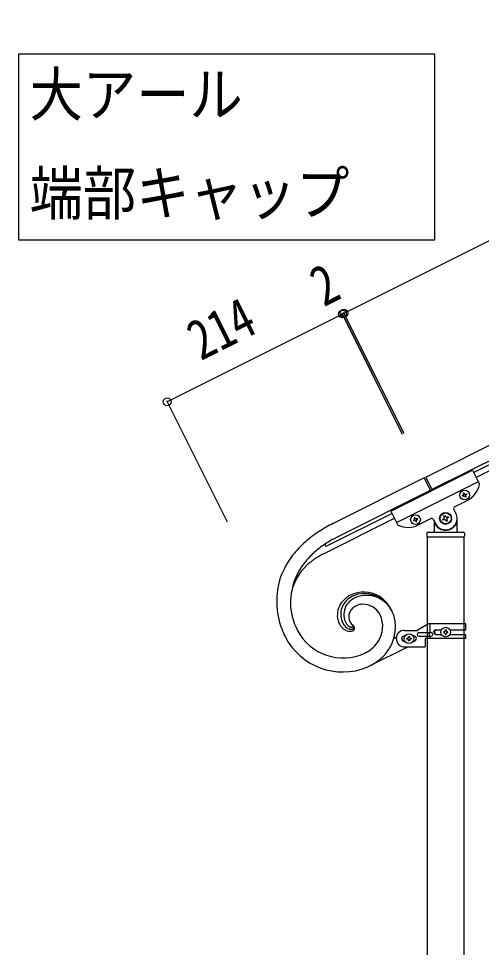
# Model space of a CAD drawing. Units: millimetres, scale not verified. Extents: x -4015 to 4015, y -2862 to 2860.
# Drawn here: x -2136 to -1630, y 942 to 1956 of the extents above; entities that cross this region are included whole.
import ezdxf
from ezdxf.enums import TextEntityAlignment as Align

# ---------------------------------------------------------------- set-up
doc = ezdxf.new("R2010")
doc.units = ezdxf.units.MM
doc.header["$LTSCALE"] = 10
doc.layers.add('0-3_YKK_A1', color=4, linetype='Continuous')
doc.layers.add('0-4_YKK_D', color=6, linetype='Continuous')
doc.styles.add('ＭＳ ゴシック', font='')
doc.styles.get('ＭＳ ゴシック').set_extended_font_data('MS Gothic')

msp = doc.modelspace()

# ---------------------------------------------------------------- linework, layer by layer
at = {"layer": '0-3_YKK_A1'}
for p, q in [((-1690.61, 1455.19), (-807.31, 1896.93)), ((-1683.9, 1441.77), (-800.6, 1883.52)), ((-888.37, 1835.15), (-1638.32, 1460.09)), ((-885.69, 1829.78), (-1635.64, 1454.73)), ((-1729.1, 1418.05), (-1639.66, 1462.78)), ((-1639.66, 1462.78), (-1632.36, 1448.18)), ((-1692.41, 1454.38), (-1791.89, 1404.57)), ((-1722.84, 1405.53), (-1633.4, 1450.26)), ((-1685.24, 1440.08), (-1692.41, 1454.38)), ((-1683.49, 1440.96), (-1690.61, 1455.19)), ((-1659.34, 1422.75), (-1645.47, 1429.68)), ((-1649.45, 1434.42), (-1650.31, 1433.99)), ((-1647.31, 1436.57), (-1646.45, 1437)), ((-1657.99, 1415.59), (-1660.23, 1420.07)), ((-1802.56, 1371.34), (-1725.04, 1410.15)), ((-1727.7, 1415.47), (-1798.59, 1379.97)), ((-1729.1, 1418.05), (-1721.8, 1403.45)), ((-1699.14, 1402.84), (-1685.27, 1409.78)), ((-1667.7, 1411.48), (-1666.52, 1412.07)), ((-1656.67, 1396), (-1656.67, 1410)), ((-1703.55, 1408.44), (-1704.41, 1408.01)), ((-1700.54, 1408.87), (-1699.68, 1409.3)), ((-1682.59, 1408.88), (-1680.35, 1404.41)), ((-1681.67, 1405.45), (-1681.67, 1396)), ((-1680.67, 1403), (-1680.4, 1403)), ((-1670.65, 1408.53), (-1671.83, 1407.94)), ((-1657.67, 1403), (-1657.95, 1403)), ((-1792.07, 1387.48), (-1785.17, 1391.16)), ((-1689.67, 1394), (-1689.67, 1390.5)), ((-1689.42, 1390), (-1689.42, 810.3)), ((-1689.42, 1390), (-1648.92, 1390)), ((-1689.17, 1390), (-1649.17, 1390)), ((-1688.67, 1395), (-1649.67, 1395)), ((-1648.92, 809.5), (-1648.92, 1390)), ((-1648.67, 1394), (-1648.67, 1390.5)), ((-1800.29, 1382.4), (-1800.27, 1382.42)), ((-1800.19, 1382.49), (-1800.07, 1382.57)), ((-1778.67, 1297.25), (-1778.22, 1296.3)), ((-1778.67, 1297.25), (-1778.22, 1296.3)), ((-1769.89, 1292.6), (-1770.09, 1292.8)), ((-1714.13, 1287.82), (-1700.13, 1287.82)), ((-1688, 1294.82), (-1700.13, 1287.82)), ((-1647.13, 1294.82), (-1688, 1294.82)), ((-1686.1, 1285.32), (-1686.1, 1294.82)), ((-1679.72, 1288.32), (-1673.8, 1288.32)), ((-1664.45, 1288.32), (-1647.13, 1288.32)), ((-1647.13, 1288.32), (-1647.13, 1294.82)), ((-1725.59, 1278.96), (-1722.85, 1280.33)), ((-1713.5, 1281.82), (-1714.13, 1281.82)), ((-1710.57, 1278.34), (-1711.53, 1278.34)), ((-1707.69, 1279.3), (-1706.73, 1279.3)), ((-1704.76, 1281.82), (-1704.13, 1281.82)), ((-1698.33, 1285.32), (-1685.25, 1285.32)), ((-1698.33, 1281.32), (-1685.25, 1281.32)), ((-1691.63, 1278.82), (-1691.63, 1269.82)), ((-1647.13, 1278.82), (-1691.63, 1278.82)), ((-1686.65, 1281.32), (-1686.65, 1285.32)), ((-1686.1, 1278.82), (-1686.1, 1281.32)), ((-1679.72, 1283.32), (-1673.8, 1283.32)), ((-1670.57, 1286.3), (-1671.53, 1286.3)), ((-1667.69, 1285.34), (-1666.73, 1285.34)), ((-1664.45, 1283.32), (-1647.13, 1283.32)), ((-1647.13, 1278.82), (-1647.13, 1283.32)), ((-1710.87, 1269.55), (-1751.81, 1249.05)), ((-1713.5, 1275.82), (-1714.13, 1275.82)), ((-1714.13, 1269.82), (-1691.63, 1269.82)), ((-1704.76, 1275.82), (-1704.13, 1275.82)), ((-1755.74, 1263.79), (-1757.35, 1262.94)), ((-1754.76, 1247.67), (-1751.81, 1249.05)), ((-1754.76, 1247.67), (-1751.81, 1249.05))]:
    msp.add_line(p, q, dxfattribs=at)
msp.add_lwpolyline([(-2135.55, 1916.79), (-2135.55, 1714.24), (-1680.99, 1714.24), (-1680.99, 1916.79)], close=True, dxfattribs=at)
for points in [[(-1792.07, 1387.48), (-1785.17, 1391.16), (-1685.69, 1440.97)], [(-1650.31, 1433.99), (-1650.74, 1434.85), (-1649.88, 1435.28)], [(-1649.45, 1436.57), (-1649.88, 1437.43), (-1649.02, 1437.86), (-1648.6, 1437)], [(-1647.31, 1434.42), (-1646.88, 1433.56), (-1647.74, 1433.13), (-1648.17, 1433.99)], [(-1646.45, 1437), (-1646.02, 1436.14), (-1646.88, 1435.71)], [(-1702.26, 1410.16), (-1702.69, 1411.02), (-1703.55, 1410.59), (-1703.12, 1409.73)], [(-1699.68, 1409.3), (-1700.11, 1410.16), (-1700.97, 1409.73)], [(-1671.83, 1407.94), (-1672.42, 1409.12), (-1671.24, 1409.71)], [(-1670.65, 1411.48), (-1671.24, 1412.66), (-1670.06, 1413.25), (-1669.47, 1412.07)], [(-1666.52, 1412.07), (-1665.93, 1410.89), (-1667.11, 1410.3)], [(-1704.41, 1408.01), (-1703.98, 1407.16), (-1703.12, 1407.58)], [(-1701.83, 1407.16), (-1701.4, 1406.3), (-1700.54, 1406.73), (-1700.97, 1407.59)], [(-1667.7, 1408.53), (-1667.11, 1407.35), (-1668.29, 1406.76), (-1668.88, 1407.94)], [(-1770.95, 1291.66), (-1770.91, 1291.68), (-1770.88, 1291.7)], [(-1770.95, 1291.66), (-1770.91, 1291.68), (-1770.88, 1291.7)], [(-1770.64, 1291.86), (-1770.61, 1291.89), (-1770.53, 1291.95)], [(-1770.64, 1291.86), (-1770.61, 1291.89), (-1770.53, 1291.95)], [(-1668.65, 1287.26), (-1668.65, 1288.22), (-1669.61, 1288.22), (-1669.61, 1287.26)], [(-1711.53, 1278.34), (-1711.53, 1279.3), (-1710.57, 1279.3)], [(-1709.61, 1280.26), (-1709.61, 1281.22), (-1708.65, 1281.22), (-1708.65, 1280.26)], [(-1706.73, 1279.3), (-1706.73, 1278.34), (-1707.69, 1278.34)], [(-1671.53, 1286.3), (-1671.53, 1285.34), (-1670.57, 1285.34)], [(-1669.61, 1284.38), (-1669.61, 1283.42), (-1668.65, 1283.42), (-1668.65, 1284.38)], [(-1666.73, 1285.34), (-1666.73, 1286.3), (-1667.69, 1286.3)], [(-1708.65, 1277.38), (-1708.65, 1276.42), (-1709.61, 1276.42), (-1709.61, 1277.38)]]:
    msp.add_lwpolyline(points, dxfattribs=at)
for centre, radius in [((-1648.38, 1435.5), 5.3), ((-1702.04, 1408.66), 5.3), ((-1669.17, 1410), 6.5), ((-1669.17, 1410), 6), ((-1669.13, 1285.82), 5.3), ((-1709.13, 1278.82), 5.3)]:
    msp.add_circle(centre, radius, dxfattribs=at)
for centre, radius, start, end in [((-1656.66, 1452.04), 25, 296.57, 348.07005), ((-1634.15, 1447.29), 2, 348.07005, 26.57), ((-1650.31, 1436.14), 0.96, 296.57, 26.57), ((-1649.02, 1433.56), 0.96, 26.57, 116.57), ((-1647.74, 1437.43), 0.96, 206.57, 296.57), ((-1646.45, 1434.85), 0.96, 116.57, 206.57), ((-1658.44, 1420.96), 2, 116.57, 206.57), ((-1703.98, 1409.3), 0.96, 296.57, 26.57), ((-1701.4, 1410.59), 0.96, 206.57, 296.57), ((-1684.38, 1407.99), 2, 26.57, 116.57), ((-1669.17, 1410), 12.5, 206.57, 26.57), ((-1671.83, 1410.89), 1.32, 296.57, 26.57), ((-1668.29, 1412.66), 1.32, 206.57, 296.57), ((-1666.52, 1409.12), 1.32, 116.57, 206.57), ((-1689.17, 1206.57), 223.06, 117.41935, 122.0024), ((-1689.17, 1206.57), 223.06, 117.41931, 122.00237), ((-1720.01, 1404.35), 2, 206.57, 245.06995), ((-1710.32, 1425.2), 25, 245.06995, 296.57), ((-1702.69, 1406.73), 0.96, 26.57, 116.57), ((-1700.11, 1408.01), 0.96, 116.57, 206.57), ((-1680.67, 1402), 1, 90, 180), ((-1680.4, 1402.5), 0.5, 33.74899, 90), ((-1669.17, 1410), 13, 213.74899, 326.25101), ((-1670.06, 1407.35), 1.32, 26.57, 116.57), ((-1657.95, 1402.5), 0.5, 90, 146.25101), ((-1657.67, 1402), 1, 0, 90), ((-1719.36, 1263.38), 158.94, 123.62465, 130.49808), ((-1719.36, 1263.38), 158.94, 123.62465, 130.49808), ((-1688.67, 1394), 1, 90, 180), ((-1689.17, 1390.5), 0.5, 180, 270), ((-1682.67, 1396), 1, 270, 0), ((-1655.67, 1396), 1, 180, 270), ((-1649.67, 1394), 1, 0, 90), ((-1649.17, 1390.5), 0.5, 270, 0), ((-1739.41, 1291.84), 124.33, 131.99222, 141.15466), ((-1739.41, 1291.84), 124.33, 131.99203, 141.15447), ((-1701.93, 1245.21), 168.96, 127.33736, 131.92041), ((-1701.93, 1245.21), 168.96, 127.33736, 131.92041), ((-1699.08, 1229.36), 183.43, 120.4606, 125.04365), ((-1699.08, 1229.36), 183.43, 120.4606, 125.04365), ((-1799.24, 1381.31), 1.52, 145.74474, 206.18304), ((-1799.26, 1381.31), 1.5, 206.59996, 296.60004), ((-1798.78, 1380.92), 2.12, 139.48077, 144.06382), ((-1797.87, 1379.98), 3.42, 135.07981, 137.37156), ((-1798.56, 1380.47), 2.6, 128.82105, 131.11281), ((-1758.96, 1311.2), 97, 142.81468, 158.83137), ((-1758.96, 1311.2), 97, 142.81468, 158.83137), ((-1729.9, 1284.46), 121.18, 134.48224, 141.35567), ((-1729.9, 1284.46), 121.18, 134.48195, 141.35538), ((-1744.19, 1259.43), 126.22, 117.54586, 122.12892), ((-1767.29, 1317.82), 71.2, 143.53262, 188.77235), ((-1767.29, 1317.82), 71.2, 143.53262, 188.77235), ((-1780.62, 1316.57), 58.38, 133.50169, 166.77014), ((-1754.51, 1283.58), 100.36, 124.47452, 131.34796), ((-1767.56, 1319.61), 86.08, 161.98917, 200.58135), ((-1767.56, 1319.61), 86.08, 161.98917, 200.58135), ((-1758.54, 1296.09), 33.47, 60.07697, 116.22195), ((-1763.3, 1304.1), 24.15, 144.33673, 187.3686), ((-1761.64, 1304.31), 22.46, 134.45947, 164.08712), ((-1760.29, 1300.63), 28.63, 117.10226, 142.21146), ((-1757.69, 1301.89), 23.86, 129.89597, 148.19166), ((-1757.69, 1301.89), 23.86, 129.8954, 148.19108), ((-1757.39, 1299.03), 29.21, 117.14254, 133.15923), ((-1751.68, 1292.08), 35.28, 118.00693, 127.16937), ((-1751.67, 1292.08), 35.28, 118.00672, 127.16916), ((-1756.61, 1294.98), 33.2, 92.31872, 115.16109), ((-1755.38, 1295.25), 30.8, 27.48331, 114.68894), ((-1755.41, 1295.07), 30.95, 27.29478, 114.50042), ((-1758.47, 1293.98), 34.16, 26.56175, 89.13073), ((-1762.68, 1292.84), 38.4, 38.85622, 57.1519), ((-1761.82, 1305.6), 21.96, 167.19503, 205.78721), ((-1760.59, 1305.14), 19.72, 151.76042, 203.57147), ((-1760.59, 1305.14), 19.72, 151.75925, 203.57031), ((-1762.85, 1302.76), 12.16, 141.70687, 195.6898), ((-1762.84, 1302.76), 12.16, 141.70523, 195.68816), ((-1758.3, 1298.32), 18.49, 125.88605, 139.62058), ((-1758.3, 1298.32), 18.49, 125.88533, 139.61985), ((-1751.86, 1286.6), 31.8, 118.32186, 122.90491), ((-1751.86, 1286.6), 31.8, 118.32218, 122.90523), ((-1758.79, 1296.53), 19.83, 91.46079, 114.30316), ((-1759.48, 1295.1), 21.24, 27.33874, 92.02738), ((-1777.04, 1283.77), 55.31, 27.67775, 36.84019), ((-1767.07, 1290.69), 43.29, 0.58152, 25.69071), ((-1767.07, 1290.69), 43.29, 0.58152, 25.69071), ((-1754.43, 1324.91), 85.14, 192.16915, 205.90367), ((-1754.43, 1324.91), 85.14, 192.16915, 205.90367), ((-1763.48, 1305.7), 24.22, 191.18437, 204.91889), ((-1756.65, 1305.97), 19.04, 199.95025, 209.11269), ((-1756.65, 1305.97), 19.04, 199.94648, 209.10892), ((-1768, 1292.23), 30.15, 326.44699, 24.74386), ((-1637.58, 1377.89), 228.42, 202.80657, 205.09832), ((-1637.58, 1377.89), 228.42, 202.80657, 205.09832), ((-1781.17, 1314), 56.35, 207.80274, 295.00838), ((-1781.17, 1314), 56.35, 207.80295, 295.00859), ((-1765.39, 1305.71), 22.51, 206.9841, 216.14654), ((-1768.29, 1304.23), 19.3, 217.68275, 229.13237), ((-1761.42, 1306.64), 22.79, 207.7138, 214.58723), ((-1770.4, 1302.93), 16.95, 231.64138, 243.091), ((-1766.76, 1303.74), 16.77, 216.79588, 225.95832), ((-1768.61, 1302.7), 14.74, 228.29227, 237.45471), ((-1767.33, 1301.92), 12.25, 207.32659, 223.34328), ((-1767.33, 1301.92), 12.25, 207.3299, 223.3466), ((-1772.82, 1299.22), 12.56, 245.29947, 259.03399), ((-1769.65, 1302.46), 14, 240.53834, 247.41177), ((-1768.47, 1301.45), 11.11, 225.58972, 234.75216), ((-1768.47, 1301.45), 11.11, 225.58972, 234.75216), ((-1771.76, 1298.51), 9.55, 249.96756, 256.84099), ((-1768.13, 1302.96), 12.55, 237.4664, 242.04945), ((-1768.13, 1302.95), 12.55, 237.45684, 242.03989), ((-1769.94, 1300.67), 9.69, 245.16325, 249.7463), ((-1769.94, 1300.66), 9.69, 245.15206, 249.73511), ((-1772.23, 1297.82), 8.78, 258.82737, 265.7008), ((-1748.02, 1313.01), 30.07, 212.82274, 217.4058), ((-1748.02, 1313.01), 30.07, 212.82274, 217.4058), ((-1771.09, 1298.54), 7.31, 252.44369, 257.02675), ((-1771.09, 1298.54), 7.31, 252.44369, 257.02675), ((-1772.63, 1295.83), 6.77, 267.78489, 274.65832), ((-1771.27, 1299.39), 8.1, 259.54638, 261.83813), ((-1771.26, 1299.39), 8.1, 259.54638, 261.83813), ((-1771.74, 1298.92), 7.58, 264.91189, 267.20364), ((-1771.74, 1298.92), 7.58, 264.93109, 267.22285), ((-1772.22, 1298.43), 7.08, 270.84281, 273.13457), ((-1772.21, 1298.43), 7.08, 270.82596, 273.11771), ((-1772.75, 1294.69), 5.65, 276.85501, 286.01745), ((-1746.75, 1316.39), 33.19, 220.70581, 225.28886), ((-1746.75, 1316.39), 33.19, 220.70995, 225.29301), ((-1772.19, 1294.65), 3.31, 276.27036, 280.85341), ((-1772.19, 1294.65), 3.31, 276.28375, 280.8668), ((-1772.23, 1294.05), 2.73, 284.03434, 290.90777), ((-1772.23, 1294.05), 2.73, 284.03434, 290.90777), ((-1772.05, 1293.28), 1.95, 293.98532, 296.27708), ((-1772.05, 1293.28), 1.96, 293.98908, 296.28083), ((-1773.59, 1295.91), 7.07, 289.84605, 294.4291), ((-1774.29, 1297.48), 6.71, 297.58944, 299.8812), ((-1774.29, 1297.48), 6.71, 297.58944, 299.8812), ((-1774.73, 1297.6), 7.04, 303.20464, 305.49639), ((-1774.73, 1297.59), 7.04, 303.21012, 305.50188), ((-1774.61, 1296.94), 8.44, 297.83018, 300.12193), ((-1772.46, 1294.22), 2.98, 310.38596, 314.96902), ((-1773.92, 1295.83), 5.15, 311.21627, 313.50803), ((-1772.28, 1293.95), 2.67, 315.77051, 320.35356), ((-1774.67, 1296.11), 7.77, 303.58944, 305.88119), ((-1771.99, 1293.68), 2.26, 316.39224, 320.97529), ((-1771.59, 1293.3), 1.71, 322.32636, 329.19979), ((-1771.59, 1293.3), 1.71, 322.32636, 329.19979), ((-1772.32, 1291.47), 4.51, 297.63858, 309.0882), ((-1770.94, 1292.85), 0.923, 332.62007, 341.78251), ((-1771.07, 1292.91), 1.07, 332.91165, 339.78508), ((-1772.93, 1293.25), 4.44, 309.31468, 313.89773), ((-1775.1, 1288.02), 6.92, 41.39952, 43.69127), ((-1770.29, 1292.65), 0.253, 339.0607, 37.35757), ((-1770.3, 1292.64), 0.262, 336.2717, 36.71001), ((-1772.87, 1290.19), 3.82, 32.18928, 39.06271), ((-1779.6, 1283.45), 13.34, 41.0426, 43.33436), ((-1771.83, 1291.91), 2.71, 316.74622, 323.61965), ((-1771.13, 1291.26), 1.77, 327.05187, 21.0348), ((-1772.3, 1290.7), 3.07, 22.94531, 29.81874), ((-1775.55, 1287.37), 7.72, 34.23472, 38.81777), ((-1772.59, 1291.36), 4.6, 312.63556, 319.509), ((-1775.16, 1287.98), 7.06, 27.29247, 31.87552), ((-1771.22, 1289.94), 2.65, 323.54551, 15.35657), ((-1773.58, 1289.1), 5.15, 17.48965, 24.36308), ((-1770.89, 1292.52), 47.13, 315.27453, 358.3064), ((-1770.89, 1292.52), 47.13, 315.27453, 358.3064), ((-1714.13, 1278.82), 9, 90, 270), ((-1679.72, 1285.82), 2.5, 90, 270), ((-1678.97, 1285.82), 2.5, 90, 270), ((-1781.47, 1313.07), 70.65, 206.99444, 292.21757), ((-1781.47, 1313.07), 70.65, 206.99444, 292.21757), ((-1773.44, 1297.87), 11.12, 260.85225, 272.30187), ((-1773.94, 1296.87), 10.15, 275.35411, 286.80373), ((-1774.72, 1297.11), 10.63, 290.39667, 294.97972), ((-1714.13, 1278.82), 3, 90, 270), ((-1710.57, 1280.26), 0.96, 270, 0), ((-1710.57, 1277.38), 0.96, 0, 90), ((-1707.69, 1280.26), 0.96, 180, 270), ((-1707.69, 1277.38), 0.96, 90, 180), ((-1704.13, 1278.82), 3, 270, 90), ((-1698.33, 1283.32), 2, 90, 270), ((-1685.25, 1283.32), 2, 270, 90), ((-1670.57, 1287.26), 0.96, 270, 0), ((-1670.57, 1284.38), 0.96, 0, 90), ((-1667.69, 1287.26), 0.96, 180, 270), ((-1667.69, 1284.38), 0.96, 90, 180), ((-1775.64, 1298.33), 39.87, 301.23124, 326.34043), ((-1788.58, 1323.31), 67.97, 297.35134, 299.64309), ((-1781.22, 1305.4), 63.56, 297.56351, 313.5802), ((-1781.22, 1305.4), 63.56, 297.56351, 313.5802)]:
    msp.add_arc(centre, radius, start, end, dxfattribs=at)
at = {"layer": '0-4_YKK_D'}
for p, q in [((-1780.06, 1634.07), (-896.77, 2075.81)), ((-1781.92, 1633.14), (-1973.27, 1537.32)), ((-1716.1, 1501.7), (-1782.37, 1634.03)), ((-1716.1, 1501.7), (-1782.3, 1634.07)), ((-1781.85, 1633.17), (-1780.06, 1634.07)), ((-1714.31, 1502.59), (-1780.51, 1634.96)), ((-1714.31, 1502.59), (-1780.51, 1634.96)), ((-1907.5, 1405.98), (-1973.72, 1538.21))]:
    msp.add_line(p, q, dxfattribs=at)
for centre in [(-1781.92, 1633.14), (-1781.85, 1633.17), (-1780.06, 1634.07), (-1780.06, 1634.07), (-1973.27, 1537.32)]:
    msp.add_circle(centre, 4.25, dxfattribs=at)

# ---------------------------------------------------------------- texts
at = {"layer": '0-3_YKK_A1', "style": 'ＭＳ ゴシック', "width": 0.9}
for s, p in [('大アール', (-2123.52, 1834.97)), ('端部キャップ', (-2123.52, 1727.18))]:
    msp.add_text(s, height=47.42, dxfattribs=at).set_placement(p, align=Align.BOTTOM_LEFT)
at = {"layer": '0-4_YKK_D', "style": 'ＭＳ ゴシック', "width": 0.8}
for s, rotation, p in [('2', 26.57, (-1796.4, 1628.69)), ('214', 26.6, (-1930.71, 1569.81))]:
    msp.add_text(s, height=43.99, rotation=rotation, dxfattribs=at).set_placement(p, align=Align.BOTTOM_LEFT)

doc.saveas('drawing.dxf')
